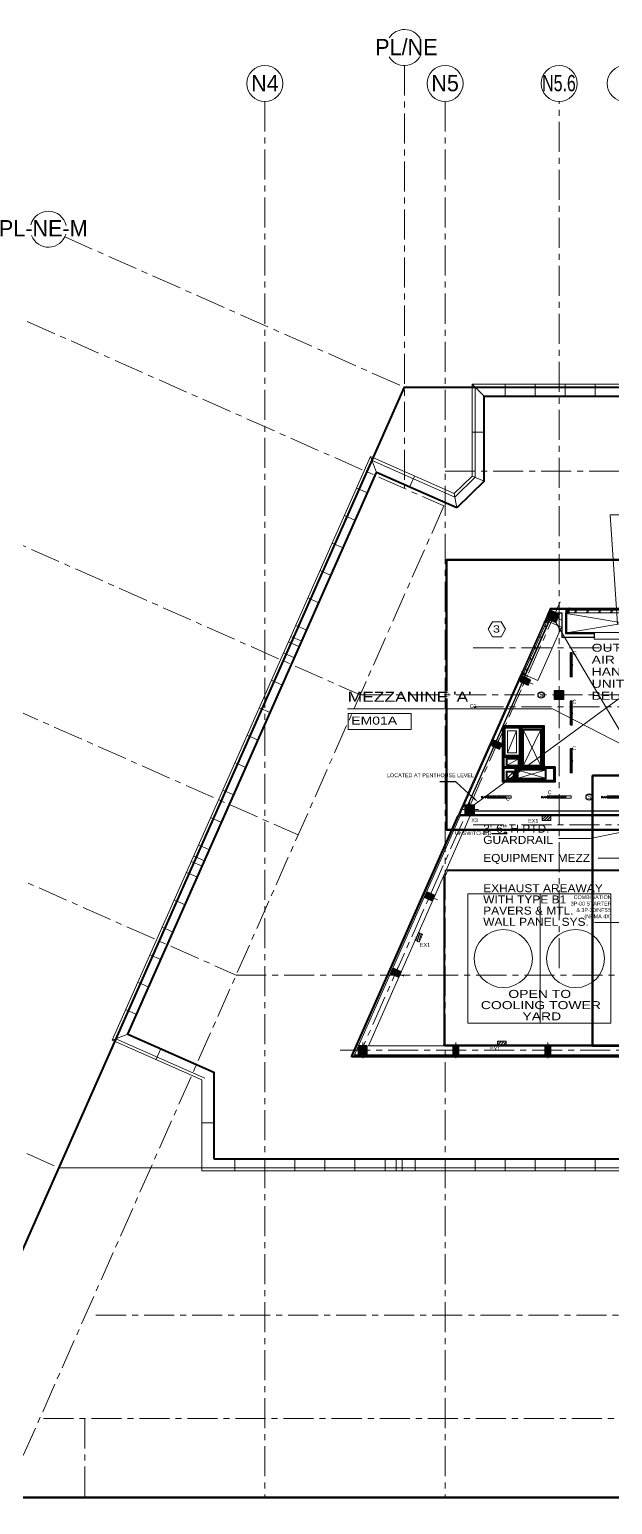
# Model space of a CAD drawing. Header units: inches. Extents: x -35176 to 0, y -3216 to 2257.
# Drawn here: x -24771 to -23606, y -691 to 2257 of the extents above; entities that cross this region are included whole.
import ezdxf
from ezdxf import colors
from ezdxf.entities.mleader import LeaderData, LeaderLine
from ezdxf.enums import TextEntityAlignment as Align
from ezdxf.math import Vec2, Vec3

# ---------------------------------------------------------------- set-up
doc = ezdxf.new("R2010")
doc.units = ezdxf.units.IN
doc.header["$LTSCALE"] = 48
doc.header["$MEASUREMENT"] = 0
doc.linetypes.add('A114$0$CENTER', pattern=[2, 1.25, -0.25, 0.25, -0.25])
for name, color, linetype in [('0 @ 48', 7, 'Continuous'), ('0 @ 96', 7, 'Continuous'), ('A114$0$A-ANNO-PATT-13-14', 8, 'Continuous'), ('A114$0$A-ANNO-TEXT', 8, 'Continuous'), ('A114$0$A-ANNO-WEST', 8, 'Continuous'), ('A114$0$A-AREA-IDEN', 8, 'Continuous'), ('A114$0$A-COLS-COLS13-14', 8, 'Continuous'), ('A114$0$A-FLOR-OPN-TO-BELOW', 8, 'Continuous'), ('A114$0$A-FLOR-SLAB', 8, 'Continuous'), ('A114$0$A-GRID-1DP0-15', 8, 'Continuous'), ('A114$0$A-GRID-GRD13-14', 8, 'Continuous'), ('A114$0$A-GRID-GRDP0-15', 8, 'Continuous'), ('A114$0$A-GRID-ID13-14', 8, 'Continuous'), ('A114$0$A-HVAC-RDFF', 8, 'Continuous'), ('A114$0$A-roof cope', 8, 'Continuous'), ('A114$0$A-WALL-FIRE', 8, 'Continuous'), ('A114$0$A-WALL-FULL-EXTR', 8, 'Continuous'), ('A114$0$A-WALL-FULL-INTR', 8, 'Continuous'), ('A114$0$A-WALL-OPEN-LVRS', 8, 'Continuous'), ('A114$0$A-WALL-STUD', 8, 'Continuous'), ('A114$0$C-PROP', 8, 'Continuous'), ('A114$0$Items below', 8, 'Continuous'), ('A114$0$Level 1', 8, 'Continuous'), ('A114$0$Level 21', 8, 'Continuous'), ('A114$0$Level 32', 8, 'Continuous'), ('A114$0$M-HVAC-13TH', 8, 'Continuous'), ('A114$0$M-HVAC-DUCT', 8, 'Continuous'), ('A114$0$M-HVAC-Supp', 8, 'Continuous'), ('A614$0$A-ANNO-REVS-BULL', 8, 'Continuous'), ('A614$0$br614 - E-Lite', 3, 'Continuous'), ('A614$0$Level 30', 8, 'Continuous'), ('E-Anno-Note', 6, 'Continuous'), ('E-FIRE', 234, 'Continuous'), ('E-Lite', 53, 'Continuous'), ('E-Lite-Emer', 13, 'Continuous'), ('E-TEXT', 6, 'Continuous'), ('G-Anno', 6, 'Continuous'), ('M-HVAC-text', 6, 'Continuous'), ('XREF', 7, 'Continuous')]:
    doc.layers.add(name, color=color, linetype=linetype)
doc.layers.add('E-Fire-Covr', color=240, linetype='Continuous', lineweight=70, plot=False)
doc.styles.add('A114$0$style-Arial', font='arial.ttf')
doc.styles.add('A614$0$style-Arial', font='arial.ttf')
doc.styles.add('M08', font='arial.ttf', dxfattribs={"height": 7.68})
doc.styles.add('MAMEP ANNO', font='arial.ttf', dxfattribs={"height": 0.101562})

# ---------------------------------------------------------------- blocks, each defined once
blk = doc.blocks.new('A114')
at = {"layer": 'A114$0$A-ANNO-PATT-13-14', "lineweight": 0}
for points in [[(-23735.8886, 1079.0513, 0), (-23728.5918, 1095.5309, 0), (-23719.4506, 1071.773, 0), (-23712.1539, 1088.2526, 0)], [(-23791.5274, 953.8383, 0), (-23786.669, 964.8107, 0), (-23775.0686, 946.5507, 0), (-23770.2103, 957.5232, 0)], [(-23848.3671, 825.901, 0), (-23843.5088, 836.8734, 0), (-23831.9083, 818.6134, 0), (-23827.05, 829.5859, 0)], [(-23982.5419, 522.7012, 0), (-23977.6836, 533.6737, 0), (-23966.0831, 515.4137, 0), (-23961.2248, 526.3861, 0)], [(-24050.1591, 370.0189, 0), (-24045.3007, 380.9914, 0), (-24033.7003, 362.7314, 0), (-24028.8419, 373.7038, 0)], [(-23925.5166, 225.9412, 0), (-23913.5166, 225.9412, 0), (-23925.5166, 207.9412, 0), (-23913.5166, 207.9412, 0)], [(-23741.4768, 225.9412, 0), (-23729.4769, 225.9412, 0), (-23741.4768, 207.9412, 0), (-23729.4769, 207.9412, 0)]]:
    blk.add_solid(points, dxfattribs=at)
at = {"layer": 'A114$0$A-ANNO-PATT-13-14', "lineweight": 30, "extrusion": (0, 0, -1)}
blk.add_solid([(23722.0236, 936.1574), (23704.0236, 936.1574), (23722.0236, 918.1574), (23704.0236, 918.1574)], dxfattribs=at)
at = {"layer": 'A114$0$A-ANNO-PATT-13-14', "lineweight": 0, "extrusion": (-5.19916e-24, -1.11411e-09, -1)}
blk.add_solid([(23882.9936, 689.3759, 0), (23882.9936, 707.3759, 0), (23900.9936, 689.3759, 0), (23900.9936, 707.3759, 0)], dxfattribs=at)
at = {"layer": 'A114$0$A-ANNO-PATT-13-14', "lineweight": 0, "extrusion": (-2.2977e-26, 1.79567e-42, -1)}
blk.add_solid([(24114.4995, 225.9412), (24096.4994, 225.9412), (24114.4995, 207.9412), (24096.4994, 207.9412)], dxfattribs=at)
at = {"layer": 'A114$0$A-ANNO-TEXT', "lineweight": 0}
blk.add_line((-23642.2714, 472.2732), (-23467.3739, 472.2732), dxfattribs=at)
at = {"layer": 'A114$0$A-ANNO-TEXT', "lineweight": 0, "flags": 128}
for points in [[(-23878.1416, 899.2517), (-23726.2895, 899.2517), (-23275.3789, 667.4569)], [(-23714.2118, 640.1783), (-23650.7949, 640.1783), (-23440.9084, 682.7793)], [(-23635.1846, 601.1306), (-23571.7678, 601.1306), (-23309.3196, 667.5117)]]:
    blk.add_lwpolyline(points, dxfattribs=at)
at = {"layer": 'A114$0$A-ANNO-WEST', "lineweight": 53, "elevation": -0.0001, "flags": 128}
blk.add_lwpolyline([(-23093.0624, -797.9051), (-22682.0257, -797.9051), (-22682.0257, -676.9042), (-21061.0236, -676.9042), (-21061.0236, -2477.9051), (-22682.0257, -2477.9051), (-22682.0257, -2347.1498), (-22682.0257, -2347.1498), (-23779.0217, -2347.1498), (-23779.0217, -2347.1498), (-23837.3562, -2478.8988), (-25502.0254, -2478.9003), (-25502.0236, -2298.3308), (-25518.812, -2282.5399), (-25684.162, -2209.3266), (-25076.0596, -835.9378), (-24911.085, -908.9844), (-24842.0239, -857.4072), (-24842.0259, -676.9042), (-23039.4874, -676.9057), (-23093.0624, -797.9051)], close=True, dxfattribs=at)
at = {"layer": 'A114$0$A-AREA-IDEN', "lineweight": 13}
blk.add_line((-24135.672, 899.2517), (-23878.1416, 899.2517), dxfattribs=at)
at = {"layer": 'A114$0$A-AREA-IDEN', "lineweight": 0, "elevation": 0, "flags": 128}
blk.add_lwpolyline([(-23567.8238, 1286.9936), (-23611.1998, 1286.9936), (-23596.6971, 1069.2788)], dxfattribs=at)
at = {"layer": 'A114$0$A-AREA-IDEN', "lineweight": 13}
blk.add_3dface([(-24134.4722, 889.7349), (-24009.0357, 889.7349), (-24009.0357, 858.2054), (-24134.4722, 858.2054)], dxfattribs=at)
at = {"layer": 'A114$0$A-COLS-COLS13-14', "lineweight": 0}
for p, q in [((-23729.1751, 1072.0121, 0.001), (-23717.7115, 1097.9022, 0.001)), ((-23708.2704, 1076.6756, 0.001), (-23736.7539, 1089.2874, 0.001)), ((-23765.1281, 948.7089, 0.001), (-23793.6116, 961.3206, 0.001)), ((-23785.961, 944.1802, 0.001), (-23775.7784, 967.1774, 0.001)), ((-23821.9685, 820.7719, 0.001), (-23850.452, 833.3836, 0.001)), ((-23842.7999, 816.2448, 0.001), (-23832.6173, 839.242, 0.001)), ((-23891.9936, 684.4256, 0.001), (-23891.9936, 713.7841, 0.001)), ((-23905.1049, 698.3759, 0.001), (-23873.9542, 698.3759, 0.001)), ((-23976.9747, 513.0451, 0.001), (-23966.7921, 536.0423, 0.001)), ((-23955.8238, 517.4329, 0.001), (-23984.3073, 530.0447, 0.001)), ((-24044.5918, 360.3628, 0.001), (-24034.4092, 383.36, 0.001)), ((-24023.4409, 364.7506, 0.001), (-24051.9244, 377.3624, 0.001)), ((-24118.0543, 216.9412, 0.001), (-24092.9036, 216.9412, 0.001)), ((-24105.4994, 201.3659, 0.001), (-24105.4994, 232.5166, 0.001)), ((-23932.0919, 216.9412, 0.001), (-23906.9413, 216.9412, 0.001)), ((-23919.5166, 201.3659, 0.001), (-23919.5166, 232.5166, 0.001)), ((-23748.0522, 216.9412, 0.001), (-23722.9015, 216.9412, 0.001)), ((-23735.4768, 201.3659, 0.001), (-23735.4768, 232.5166, 0.001))]:
    blk.add_line(p, q, dxfattribs=at)
at = {"layer": 'A114$0$A-COLS-COLS13-14', "lineweight": 30}
for points in [[(-23712.1539, 1088.2526), (-23728.5918, 1095.5309), (-23735.8886, 1079.0513), (-23719.4506, 1071.773)], [(-23770.2103, 957.5232), (-23786.669, 964.8107), (-23791.5274, 953.8383), (-23775.0686, 946.5507)], [(-23722.0236, 918.1574), (-23722.0236, 936.1574), (-23704.0236, 936.1574), (-23704.0236, 918.1574)], [(-23827.05, 829.5859, 0), (-23843.5088, 836.8734, 0), (-23848.3671, 825.901, 0), (-23831.9083, 818.6134, 0)], [(-23900.9936, 689.3759), (-23900.9936, 707.3759), (-23882.9936, 707.3759), (-23882.9936, 689.3759)], [(-23961.2248, 526.3861, 0), (-23977.6836, 533.6737, 0), (-23982.5419, 522.7012, 0), (-23966.0831, 515.4137, 0)], [(-24028.8419, 373.7038), (-24045.3007, 380.9914), (-24050.1591, 370.0189), (-24033.7003, 362.7314)], [(-24114.4995, 207.9412), (-24096.4994, 207.9412, 0), (-24096.4994, 225.9412, 0), (-24114.4995, 225.9412)], [(-23925.5166, 207.9412), (-23913.5166, 207.9412), (-23913.5166, 225.9412), (-23925.5166, 225.9412)], [(-23741.4768, 207.9412), (-23729.4769, 207.9412), (-23729.4769, 225.9412), (-23741.4768, 225.9412)]]:
    blk.add_3dface(points, dxfattribs=at)
at = {"layer": 'A114$0$A-FLOR-OPN-TO-BELOW', "lineweight": 0}
for p, q in [((-23882.9936, 707.3759), (-23360.3986, 1091.24)), ((-23719.4506, 1071.773), (-23402.3658, 534.0476)), ((-23698.1126, 1089.8682), (-23469.8626, 1051.11)), ((-23698.1126, 1051.11), (-23469.8626, 1089.868))]:
    blk.add_line(p, q, dxfattribs=at)
at = {"layer": 'A114$0$A-FLOR-SLAB', "lineweight": 0}
for points in [[(-23821.0309, 860.6611), (-23793.0309, 860.6611), (-23793.0309, 806.6611), (-23821.0309, 806.6611)], [(-23786.0335, 858.6291), (-23748.0335, 858.6291), (-23748.0335, 784.6291), (-23786.0335, 784.6291)], [(-23819.0309, 784.6611), (-23793.0309, 784.6611), (-23793.0309, 800.6611), (-23819.0309, 800.6611)], [(-23819.0309, 774.6611), (-23803.0309, 774.6611), (-23803.0309, 758.6611), (-23819.0309, 758.6611)], [(-23797.0309, 778.6611), (-23739.0309, 778.6611), (-23739.0309, 758.6611), (-23797.0309, 758.6611)]]:
    blk.add_3dface(points, dxfattribs=at)
at = {"layer": 'A114$0$A-GRID-1DP0-15', "lineweight": 13}
for centre in [(-24301.0236, 2149.2362), (-23941.0236, 2149.2362), (-23581.0236, 2149.2362)]:
    blk.add_circle(centre, 36, dxfattribs=at)
for centre, start, end in [((-24022.0239, 2221.2362), 30.3805626, 147.4972033), ((-24022.0239, 2221.2362), 211.1692113, 333.6655593), ((-24733.5264, 1857.9355), 12.3744237, 165.6270042), ((-24733.5264, 1857.9355), 200.5139047, 343.9322995)]:
    blk.add_arc(centre, 36, start, end, dxfattribs=at)
at = {"layer": 'A114$0$A-GRID-GRD13-14', "linetype": 'A114$0$CENTER', "lineweight": 0}
for p, q in [((-23713.0236, 380.7641), (-23713.0236, 2113.2362)), ((-23711.258, 1113.0635, 0.001), (-24108.0806, 216.9988, 0.001)), ((-23034.8887, 216.9988, 0.001), (-24155.5004, 216.9988, 0.001))]:
    blk.add_line(p, q, dxfattribs=at)
at = {"layer": 'A114$0$A-GRID-GRDP0-15', "linetype": 'A114$0$CENTER', "lineweight": 0}
for p, q in [((-24022.0253, 2185.2362), (-24022.0253, 1340.9113)), ((-24301.0236, 2113.2362), (-24301.0236, -676.9046)), ((-23941.0236, 2113.2362), (-23941.0236, -676.9049)), ((-24700.9134, 1842.6911), (-24022.0239, 1542.095)), ((-24775.83, 1673.4929, 0), (-23943.3256, 1304.8799, 0)), ((-23941.0236, 1374.095), (-20364.9322, 1374.095)), ((-23943.3256, 1304.8799), (-24820.8121, -676.9042)), ((-24943.0764, 1295.7705), (-24110.5721, 927.1574)), ((-25072.9294, 1018.4055), (-24234.537, 647.1853)), ((-23884.5631, 1021.1697), (-20452.7577, 1021.1697)), ((-24110.5721, 927.1574), (-20437.5384, 927.1574)), ((-23884.5631, 903.1574), (-20364.9322, 903.1574)), ((-25191.031, 735.7705), (-24358.5266, 367.1574)), ((-23884.5631, 667.1574), (-20368.7317, 667.1574)), ((-24358.5266, 367.1574), (-20364.9322, 367.1574)), ((-25391.2212, 282.5037), (-24712.7547, -17.9051)), ((-24638.5067, -312.8426), (-20364.9322, -312.8426)), ((-24743.6228, -518.9051), (-20364.9322, -518.9051)), ((-24661.0236, -518.9051), (-24661.0236, -676.9044))]:
    blk.add_line(p, q, dxfattribs=at)
at = {"layer": 'A114$0$A-GRID-GRDP0-15', "lineweight": 0, "flags": 128}
blk.add_lwpolyline([(-24712.7547, -17.9051), (-24395.0245, -17.9051)], dxfattribs=at)
at = {"layer": 'A114$0$A-GRID-ID13-14', "lineweight": 13}
blk.add_circle((-23713.0236, 2149.2362), 36, dxfattribs=at)
at = {"layer": 'A114$0$A-HVAC-RDFF', "lineweight": 0}
for p, q in [((-23816.0309, 811.6611), (-23798.0309, 855.6611)), ((-23750.0335, 856.6291), (-23784.0335, 786.6291)), ((-23784.0335, 856.6291), (-23750.1133, 786.5903)), ((-23817.0309, 786.6611), (-23795.0309, 798.6611)), ((-23817.0309, 760.6611), (-23805.0309, 772.6611)), ((-23741.0309, 760.6611), (-23795.0309, 776.6611)), ((-23741.0309, 776.6611), (-23795.0309, 760.6611))]:
    blk.add_line(p, q, dxfattribs=at)
at = {"layer": 'A114$0$A-HVAC-RDFF', "lineweight": 13}
for points in [[(-23816.0309, 855.6611), (-23798.0309, 855.6611), (-23798.0309, 811.6611), (-23816.0309, 811.6611)], [(-23784.0335, 856.6291), (-23750.0335, 856.6291), (-23750.0335, 786.6291), (-23784.0335, 786.6291)], [(-23817.0309, 786.6611), (-23795.0309, 786.6611), (-23795.0309, 798.6611), (-23817.0309, 798.6611)], [(-23817.0309, 772.6611), (-23805.0309, 772.6611), (-23805.0309, 760.6611), (-23817.0309, 760.6611)]]:
    blk.add_3dface(points, dxfattribs=at)
at = {"layer": 'A114$0$A-roof cope', "lineweight": 13}
for p, q in [((-23887.0236, 1548.0949, 0), (-21055.0236, 1548.0949, 0)), ((-23887.0236, 1364.5993, 0), (-23887.0236, 1548.0949, 0)), ((-24606.4807, 236.932, 0), (-24089.9418, 1403.5237, 0)), ((-23922.5723, 1329.447, 0), (-24089.9418, 1403.5237, 0)), ((-23922.5723, 1329.447, 0), (-23887.0236, 1364.5993, 0)), ((-24231.9889, 1023.566, 0), (-24253.934, 1033.2827, 0)), ((-24227.1326, 1034.5394, 0), (-24249.0776, 1044.2562, 0)), ((-24426.2421, 584.629, 0), (-24448.1871, 594.3457, 0)), ((-24421.3857, 595.6024, 0), (-24443.3308, 605.3191, 0)), ((-24606.4807, 236.932, 0), (-24427.0236, 157.5054, 0)), ((-24427.0236, 157.5054, 0), (-24427.0236, -23.9051, 0)), ((-24038.9514, 0.0949, 0), (-24038.9514, -23.9051, 0)), ((-24026.9514, 0.0949, 0), (-24026.9514, -23.9051, 0)), ((-24427.0236, -23.9051, 0), (-22855.0236, -23.9051, 0))]:
    blk.add_line(p, q, dxfattribs=at)
at = {"layer": 'A114$0$A-roof cope', "lineweight": 0}
for p, q in [((-23887.0236, 1548.0949, 0), (-23863.0236, 1524.0949, 0)), ((-23821.0242, 1524.0949, 0), (-23821.0242, 1548.0949, 0)), ((-23761.0242, 1524.0949, 0), (-23761.0242, 1548.0949, 0)), ((-23701.0242, 1524.0949, 0), (-23701.0242, 1548.0949, 0)), ((-23641.0242, 1524.0949, 0), (-23641.0242, 1548.0949, 0)), ((-23887.0236, 1452.0943, 0), (-23863.0236, 1452.0943, 0)), ((-24089.9418, 1403.5237, 0), (-24077.712, 1371.8653, 0)), ((-24002.1537, 1364.6693, 0), (-24011.8671, 1342.7227, 0)), ((-23887.0236, 1364.5993, 0), (-23863.0236, 1354.5792, 0)), ((-24117.8508, 1340.4918, 0), (-24095.9058, 1330.775, 0)), ((-23922.5723, 1329.447, 0), (-23917.3281, 1300.8803, 0)), ((-24142.1427, 1285.6292, 0), (-24120.1976, 1275.9124, 0)), ((-24166.4345, 1230.7666, 0), (-24144.4895, 1221.0498, 0)), ((-24190.7264, 1175.9039, 0), (-24168.7813, 1166.1872, 0)), ((-24215.0182, 1121.0413, 0), (-24193.0732, 1111.3246, 0)), ((-24239.3101, 1066.1787, 0), (-24217.365, 1056.462, 0)), ((-24263.6019, 1011.3161, 0), (-24241.6569, 1001.5994, 0)), ((-24287.8938, 956.4535, 0), (-24265.9487, 946.7368, 0)), ((-24312.1856, 901.5909, 0), (-24290.2406, 891.8742, 0)), ((-24336.4775, 846.7283, 0), (-24314.5324, 837.0115, 0)), ((-24360.7693, 791.8657, 0), (-24338.8243, 782.1489, 0)), ((-24385.0612, 737.0031, 0), (-24363.1162, 727.2863, 0)), ((-24409.3531, 682.1405, 0), (-24387.408, 672.4237, 0)), ((-24433.6449, 627.2779, 0), (-24411.6999, 617.5611, 0)), ((-24457.9368, 572.4152, 0), (-24435.9917, 562.6985, 0)), ((-24482.2286, 517.5526, 0), (-24460.2836, 507.8359, 0)), ((-24506.5205, 462.69, 0), (-24484.5754, 452.9733, 0)), ((-24530.8123, 407.8274, 0), (-24508.8673, 398.1107, 0)), ((-24555.1042, 352.9648, 0), (-24533.1591, 343.2481, 0)), ((-24579.396, 298.1022, 0), (-24557.451, 288.3855, 0)), ((-24606.4807, 236.932, 0), (-24574.8175, 249.1636, 0)), ((-24518.6966, 198.0793, 0), (-24508.9832, 220.0258, 0)), ((-24427.0236, 72.0955, 0), (-24403.0236, 72.0955, 0)), ((-24361.0139, -23.9051, 0), (-24361.0139, 0.0949, 0)), ((-24301.0139, -23.9051, 0), (-24301.0139, 0.0949, 0)), ((-24241.0139, -23.9051, 0), (-24241.0139, 0.0949, 0)), ((-24181.0139, -23.9051, 0), (-24181.0139, 0.0949, 0)), ((-24121.0139, -23.9051, 0), (-24121.0139, 0.0949, 0)), ((-24061.0139, -23.9051, 0), (-24061.0139, 0.0949, 0)), ((-24001.0139, -23.9051, 0), (-24001.0139, 0.0949, 0)), ((-23941.0139, -23.9051, 0), (-23941.0139, 0.0949, 0)), ((-23881.0139, -23.9051, 0), (-23881.0139, 0.0949, 0)), ((-23821.0139, -23.9051, 0), (-23821.0139, 0.0949, 0)), ((-23761.0139, -23.9051, 0), (-23761.0139, 0.0949, 0)), ((-23701.0139, -23.9051, 0), (-23701.0139, 0.0949, 0)), ((-23641.0139, -23.9051, 0), (-23641.0139, 0.0949, 0))]:
    blk.add_line(p, q, dxfattribs=at)
at = {"layer": 'A114$0$A-roof cope', "lineweight": 40}
for p, q in [((-23863.0236, 1524.0949, 0), (-21079.0236, 1524.0949, 0)), ((-23863.0236, 1354.5792, 0), (-23863.0236, 1524.0949, 0)), ((-24574.8175, 249.1636, 0), (-24077.712, 1371.8653, 0)), ((-23917.3281, 1300.8803, 0), (-24077.712, 1371.8653, 0)), ((-23863.0236, 1354.5792, 0), (-23917.3281, 1300.8803, 0)), ((-24574.8175, 249.1636, 0), (-24403.0236, 173.1287, 0)), ((-24403.0236, 173.1287, 0), (-24403.0236, 0.0949, 0)), ((-24403.0236, 0.0949, 0), (-22879.0236, 0.0949, 0))]:
    blk.add_line(p, q, dxfattribs=at)
at = {"layer": 'A114$0$A-WALL-FIRE', "lineweight": 53}
for p, q in [((-23824.6905, 754.5359), (-23824.6904, 863.8993)), ((-23824.6904, 863.8993), (-23745.0551, 863.8993)), ((-23789.3057, 863.8993), (-23789.3057, 781.7861)), ((-23745.0551, 863.8993), (-23745.0551, 781.7861)), ((-23789.4619, 803.6493), (-23824.6904, 803.6493)), ((-23722.5664, 781.7861), (-23824.6904, 781.7861)), ((-23799.8165, 781.7861), (-23799.8151, 754.5359)), ((-23722.5664, 781.7861), (-23722.5651, 754.5359))]:
    blk.add_line(p, q, dxfattribs=at)
at = {"layer": 'A114$0$A-WALL-FIRE', "lineweight": 53, "flags": 128}
blk.add_lwpolyline([(-23722.5653, 754.5359), (-23824.6905, 754.5359)], dxfattribs=at)
at = {"layer": 'A114$0$A-WALL-FULL-EXTR', "lineweight": 13}
for p, q in [((-23730.7492, 1100.4901), (-23743.296, 1072.25)), ((-23730.7492, 1100.4901), (-23692.7492, 1100.4935)), ((-23692.7492, 1098.49), (-23692.7492, 1100.49)), ((-23740.6704, 1073.272), (-23742.4982, 1074.0838)), ((-23790.8839, 965.2554), (-23787.1097, 973.755)), ((-23785.2819, 972.9432), (-23787.1097, 973.755)), ((-23785.2788, 972.9418), (-23787.1066, 973.7536)), ((-23788.6328, 970.2707), (-23915.1727, 685.3759)), ((-23561.4983, 685.3759), (-23915.1727, 685.3759))]:
    blk.add_line(p, q, dxfattribs=at)
at = {"layer": 'A114$0$A-WALL-FULL-EXTR', "lineweight": 30}
for p, q in [((-23729.4492, 1098.4902), (-23741.4823, 1071.4439)), ((-23729.4492, 1098.4902), (-23696.5516, 1098.4931)), ((-23718.9034, 1091.2411), (-23707.3626, 1091.2422)), ((-23707.3626, 1091.2422), (-23707.3626, 1041.86)), ((-23699.5893, 1098.5153), (-23692.7492, 1098.5153)), ((-23699.5893, 1097.8903), (-23696.7143, 1097.8903)), ((-23696.7143, 1098.5153), (-23696.7143, 1097.8903)), ((-23696.7143, 1091.8683), (-23696.7143, 1092.8398)), ((-23696.0893, 1092.8398), (-23696.7143, 1092.8398)), ((-23696.7143, 1089.8683), (-23696.7143, 1092.8398)), ((-23696.0893, 1091.2433), (-23696.0893, 1092.8398)), ((-23739.084, 1076.906), (-23738.5128, 1076.6523)), ((-23737.151, 1079.7185), (-23738.5128, 1076.6523)), ((-23734.1508, 1074.031), (-23733.8971, 1074.6022)), ((-23732.6918, 1073.383), (-23734.1508, 1074.031)), ((-23733.0092, 1074.2079), (-23733.8971, 1074.6022)), ((-23731.6845, 1077.1898), (-23733.0092, 1074.2079)), ((-23732.6888, 1073.3817), (-23731.1103, 1076.9356)), ((-23731.0954, 1076.9289), (-23732.6801, 1073.3778)), ((-23698.1126, 1089.8682), (-23696.7141, 1089.8683)), ((-23698.1126, 1089.8682), (-23698.1126, 1051.11)), ((-23643.2686, 1041.86), (-23707.3626, 1041.86)), ((-23643.2686, 1051.11), (-23698.1126, 1051.11)), ((-23643.2686, 1051.11), (-23643.2686, 1041.86)), ((-23789.0561, 964.4435), (-23785.2819, 972.9432)), ((-23786.805, 969.4588), (-23912.096, 687.3759)), ((-23786.7497, 951.7228), (-23838.7061, 834.7469)), ((-23788.0784, 966.7008), (-23786.9114, 969.3283)), ((-23787.5072, 966.4471), (-23786.3402, 969.0746)), ((-23786.9114, 969.3283), (-23786.3402, 969.0746)), ((-23782.4606, 962.9727), (-23780.8366, 966.6302)), ((-23781.8984, 962.6984), (-23780.0116, 966.9477)), ((-23781.4707, 967.5958), (-23781.7244, 967.0246)), ((-23780.8366, 966.6302), (-23781.7244, 967.0246)), ((-23780.0117, 966.9477), (-23781.4707, 967.5958)), ((-23843.5772, 823.7801), (-23895.2797, 707.3759)), ((-23559.4983, 687.3759), (-23912.096, 687.3759)), ((-23552.2483, 694.6259), (-23882.9936, 694.6259))]:
    blk.add_line(p, q, dxfattribs=at)
at = {"layer": 'A114$0$A-WALL-FULL-EXTR', "lineweight": 0}
for p, q in [((-23700.1126, 1091.868), (-23696.7143, 1091.8683)), ((-23700.1126, 1091.868), (-23700.1126, 1049.11)), ((-23692.7492, 1099.115), (-23696.7492, 1099.1151)), ((-23692.7492, 1098.99), (-23696.7492, 1098.9901)), ((-23472.7841, 1098.4869), (-23696.7492, 1098.4901)), ((-23696.6836, 1096.4901), (-23696.6836, 1100.4901)), ((-23472.7841, 1096.4869), (-23696.6836, 1096.4901)), ((-23473.4091, 1091.2399), (-23696.0893, 1091.2431)), ((-23476.7492, 1100.4869), (-23692.7492, 1100.49)), ((-23787.9216, 971.9272), (-23742.4972, 1074.0833)), ((-23786.0942, 971.1144), (-23740.6692, 1073.2714)), ((-23785.0518, 968.536), (-23737.2305, 1076.0828)), ((-23780.012, 966.9479), (-23732.6863, 1073.3806)), ((-23741.2416, 1073.5256), (-23739.618, 1077.1813)), ((-23741.1273, 1073.4749), (-23739.5037, 1077.1306)), ((-23737.2302, 1076.0826), (-23740.8888, 1077.7076)), ((-23643.2686, 1049.11), (-23700.1126, 1049.11)), ((-23785.85, 973.1955), (-23787.4737, 969.5399)), ((-23785.7357, 973.1448), (-23787.3594, 969.4891)), ((-23785.048, 968.5343), (-23788.7036, 970.158))]:
    blk.add_line(p, q, dxfattribs=at)
at = {"layer": 'A114$0$A-WALL-FULL-EXTR', "lineweight": 30}
for p in [(-23692.7492, 1100.49), (-23742.4982, 1074.0838), (-23787.1066, 973.7536)]:
    blk.add_point(p, dxfattribs=at)
at = {"layer": 'A114$0$A-WALL-FULL-INTR', "lineweight": 30}
for p, q in [((-23826.5654, 752.6611), (-23826.5654, 862.0243)), ((-23824.9249, 865.7743), (-23743.1801, 865.7743)), ((-23822.8154, 862.0243), (-23791.1807, 862.0243)), ((-23822.8154, 805.5243), (-23822.8154, 862.0243)), ((-23791.1807, 862.0243), (-23791.1807, 805.5243)), ((-23787.4307, 862.0243), (-23787.4307, 783.6611)), ((-23787.4307, 862.0243), (-23746.9301, 862.0243)), ((-23746.9301, 862.0243), (-23746.9301, 783.6612)), ((-23746.9301, 858.5041), (-23746.9301, 783.6612)), ((-23743.1801, 865.7743), (-23743.1801, 783.6612)), ((-23791.1807, 805.5243), (-23822.8154, 805.5243)), ((-23791.1807, 801.7743), (-23822.8154, 801.7743)), ((-23822.8154, 783.6611), (-23822.8154, 801.7743)), ((-23791.1807, 801.7743), (-23791.1807, 783.6611)), ((-23822.8155, 756.4107), (-23822.8154, 779.9111)), ((-23791.1807, 783.6611), (-23822.8154, 783.6611)), ((-23801.6913, 779.9111), (-23822.8154, 779.9111)), ((-23801.6913, 779.9111), (-23801.6902, 756.4107)), ((-23724.4413, 779.9112), (-23797.9413, 779.9111)), ((-23797.9413, 779.9111), (-23797.9402, 756.4107)), ((-23746.9301, 783.6612), (-23787.4307, 783.6611)), ((-23746.9301, 783.6612), (-23783.4854, 783.6611)), ((-23720.6913, 783.6612), (-23743.1804, 783.6612)), ((-23724.4413, 779.9112), (-23724.4402, 756.4107)), ((-23720.6913, 783.6612), (-23720.6913, 752.6613)), ((-23720.6913, 752.6613), (-23826.5655, 752.6611)), ((-23801.6902, 756.4107), (-23822.8155, 756.4107)), ((-23724.4402, 756.4107), (-23797.9402, 756.4107))]:
    blk.add_line(p, q, dxfattribs=at)
at = {"layer": 'A114$0$A-WALL-OPEN-LVRS', "lineweight": 13}
blk.add_3dface([(-23643.2686, 1038.61, 352.9729), (-23589.2686, 1038.61, 352.9729), (-23589.2686, 1051.61, 352.9729), (-23643.2686, 1051.61, 352.9729)], dxfattribs=at)
at = {"layer": 'A114$0$A-WALL-STUD', "lineweight": 30, "elevation": 352.9729, "flags": 128}
for points in [[(-23698.2143, 1097.3903), (-23698.2143, 1097.7653, 0.414213562), (-23698.3393, 1097.8903), (-23699.5893, 1097.8903, 0.414213562), (-23699.7143, 1097.7653), (-23699.7143, 1091.9931, 0.414213562), (-23699.5893, 1091.8681), (-23698.3393, 1091.8681, 0.414213562), (-23698.2143, 1091.9931), (-23698.2143, 1092.3681)], [(-23698.2143, 1097.3903), (-23698.2143, 1097.7653, -0.414213562), (-23698.0893, 1097.8903), (-23696.8393, 1097.8903, -0.414213562), (-23696.7143, 1097.7653), (-23696.7143, 1091.9931, -0.414213562), (-23696.8393, 1091.8681), (-23698.0893, 1091.8681, -0.414213562), (-23698.2143, 1091.9931), (-23698.2143, 1092.3681)], [(-23695.2143, 1095.987), (-23695.2143, 1096.362, 0.414213562), (-23695.3393, 1096.487), (-23696.5893, 1096.487, 0.414213562), (-23696.7143, 1096.362), (-23696.7143, 1092.9648, 0.414213562), (-23696.5893, 1092.8398), (-23695.3393, 1092.8398, 0.414213562), (-23695.2143, 1092.9648), (-23695.2143, 1093.3398)], [(-23695.2143, 1095.987), (-23695.2143, 1096.362, -0.414213562), (-23695.0893, 1096.487), (-23693.8393, 1096.487, -0.414213562), (-23693.7143, 1096.362), (-23693.7143, 1092.9648, -0.414213562), (-23693.8393, 1092.8398), (-23695.0893, 1092.8398, -0.414213562), (-23695.2143, 1092.9648), (-23695.2143, 1093.3398)], [(-23681.4992, 1095.9885), (-23681.4992, 1096.3635, -0.414213562), (-23681.3742, 1096.4885), (-23680.1242, 1096.4885, -0.414213562), (-23679.9992, 1096.3635), (-23679.9992, 1092.9663, -0.414213562), (-23680.1242, 1092.8413), (-23681.3742, 1092.8413, -0.414213562), (-23681.4992, 1092.9663), (-23681.4992, 1093.3413)], [(-23657.4992, 1095.9885), (-23657.4992, 1096.3635, -0.414213562), (-23657.3742, 1096.4885), (-23656.1242, 1096.4885, -0.414213562), (-23655.9992, 1096.3635), (-23655.9992, 1092.9663, -0.414213562), (-23656.1242, 1092.8413), (-23657.3742, 1092.8413, -0.414213562), (-23657.4992, 1092.9663), (-23657.4992, 1093.3413)], [(-23633.4992, 1095.9885), (-23633.4992, 1096.3635, -0.414213562), (-23633.3742, 1096.4885), (-23632.1242, 1096.4885, -0.414213562), (-23631.9992, 1096.3635), (-23631.9992, 1092.9663, -0.414213562), (-23632.1242, 1092.8413), (-23633.3742, 1092.8413, -0.414213562), (-23633.4992, 1092.9663), (-23633.4992, 1093.3413)], [(-23609.4992, 1095.9885), (-23609.4992, 1096.3635, -0.414213562), (-23609.3742, 1096.4885), (-23608.1242, 1096.4885, -0.414213562), (-23607.9992, 1096.3635), (-23607.9992, 1092.9663, -0.414213562), (-23608.1242, 1092.8413), (-23609.3742, 1092.8413, -0.414213562), (-23609.4992, 1092.9663), (-23609.4992, 1093.3413)], [(-23740.8961, 1066.6597), (-23741.2388, 1066.8119, 0.414213562), (-23741.4038, 1066.7484), (-23741.9112, 1065.606, 0.414213562), (-23741.8477, 1065.441), (-23738.7429, 1064.0621, 0.414213562), (-23738.578, 1064.1256), (-23738.0706, 1065.268, 0.414213562), (-23738.1341, 1065.433), (-23738.4768, 1065.5852)], [(-23737.447, 1077.8202), (-23737.7897, 1077.9724, 0.414213562), (-23737.9547, 1077.9089), (-23738.4621, 1076.7665, 0.414213562), (-23738.3986, 1076.6016), (-23733.1233, 1074.2586, 0.414213562), (-23732.9583, 1074.3221), (-23732.451, 1075.4645, 0.414213562), (-23732.5145, 1075.6294), (-23732.8572, 1075.7817)], [(-23737.3822, 1074.5088), (-23737.7249, 1074.6611, 0.414213562), (-23737.8899, 1074.5976), (-23738.3973, 1073.4552, 0.414213562), (-23738.3338, 1073.2902), (-23735.2291, 1071.9112, 0.414213562), (-23735.0641, 1071.9747), (-23734.5567, 1073.1171, 0.414213562), (-23734.6202, 1073.2821), (-23734.9629, 1073.4343)], [(-23737.447, 1077.8202), (-23737.7897, 1077.9724, -0.414213562), (-23737.8532, 1078.1374), (-23737.3458, 1079.2798, -0.414213562), (-23737.1809, 1079.3433), (-23731.9056, 1077.0003, -0.414213562), (-23731.8421, 1076.8353), (-23732.3495, 1075.6929, -0.414213562), (-23732.5145, 1075.6294), (-23732.8572, 1075.7817)], [(-23737.3822, 1074.5088), (-23737.7249, 1074.6611, -0.414213562), (-23737.7884, 1074.826), (-23737.281, 1075.9684, -0.414213562), (-23737.1161, 1076.0319), (-23734.0113, 1074.653, -0.414213562), (-23733.9478, 1074.488), (-23734.4552, 1073.3456, -0.414213562), (-23734.6202, 1073.2821), (-23734.9629, 1073.4343)], [(-23750.6379, 1044.7258), (-23750.9807, 1044.878, 0.414213562), (-23751.1456, 1044.8145), (-23751.653, 1043.6721, 0.414213562), (-23751.5895, 1043.5071), (-23748.4848, 1042.1282, 0.414213562), (-23748.3198, 1042.1917), (-23747.8124, 1043.3341, 0.414213562), (-23747.8759, 1043.4991), (-23748.2186, 1043.6513)], [(-23760.3798, 1022.7919), (-23760.7225, 1022.9441, 0.414213562), (-23760.8875, 1022.8806), (-23761.3949, 1021.7382, 0.414213562), (-23761.3314, 1021.5732), (-23758.2266, 1020.1943, 0.414213562), (-23758.0617, 1020.2578), (-23757.5543, 1021.4002, 0.414213562), (-23757.6178, 1021.5651), (-23757.9605, 1021.7174)], [(-23779.8635, 978.9241), (-23780.2062, 979.0763, 0.414213562), (-23780.3712, 979.0128), (-23780.8786, 977.8704, 0.414213562), (-23780.8151, 977.7054), (-23777.7104, 976.3265, 0.414213562), (-23777.5454, 976.39), (-23777.038, 977.5324, 0.414213562), (-23777.1015, 977.6973), (-23777.4442, 977.8495)], [(-23770.1216, 1000.858), (-23770.4644, 1001.0102, 0.414213562), (-23770.6293, 1000.9467), (-23771.1367, 999.8043, 0.414213562), (-23771.0732, 999.6393), (-23767.9685, 998.2604, 0.414213562), (-23767.8035, 998.3239), (-23767.2961, 999.4663, 0.414213562), (-23767.3596, 999.6312), (-23767.7024, 999.7835)], [(-23786.4921, 967.5008), (-23786.8348, 967.653, 0.414213562), (-23786.9998, 967.5895), (-23787.5072, 966.4471, 0.414213562), (-23787.4437, 966.2821), (-23782.1684, 963.9391, 0.414213562), (-23782.0034, 964.0026), (-23781.496, 965.145, 0.414213562), (-23781.5595, 965.31), (-23781.9022, 965.4622)], [(-23786.4921, 967.5008), (-23786.8348, 967.653, -0.414213562), (-23786.8983, 967.818), (-23786.3909, 968.9604, -0.414213562), (-23786.2259, 969.0239), (-23780.9507, 966.6809, -0.414213562), (-23780.8872, 966.5159), (-23781.3945, 965.3735, -0.414213562), (-23781.5595, 965.31), (-23781.9022, 965.4622)], [(-23783.9918, 969.6729), (-23784.3345, 969.8251, 0.414213562), (-23784.4995, 969.7616), (-23785.0069, 968.6192, 0.414213562), (-23784.9434, 968.4542), (-23781.8387, 967.0753, 0.414213562), (-23781.6737, 967.1388), (-23781.1663, 968.2812, 0.414213562), (-23781.2298, 968.4462), (-23781.5725, 968.5984)], [(-23783.9918, 969.6729), (-23784.3345, 969.8251, -0.414213562), (-23784.398, 969.9901), (-23783.8906, 971.1325, -0.414213562), (-23783.7257, 971.196), (-23780.6209, 969.817, -0.414213562), (-23780.5574, 969.6521), (-23781.0648, 968.5097, -0.414213562), (-23781.2298, 968.4462), (-23781.5725, 968.5984)]]:
    blk.add_lwpolyline(points, format="xyb", dxfattribs=at)
at = {"layer": 'A114$0$C-PROP', "lineweight": 40, "flags": 128}
blk.add_lwpolyline([(-25004.5437, -676.9041), (-24022.0239, 1542.095), (-21061.0239, 1542.095), (-21061.0239, -676.9042)], dxfattribs=at)
at = {"layer": 'A114$0$Items below', "lineweight": 0}
for p, q in [((-23881.0236, 1362.0943, 0), (-23881.0236, 1542.0949, 0)), ((-21061.0236, 1542.0949, 0), (-23881.0236, 1542.0949, 0)), ((-24598.5649, 239.9899, 0), (-24086.8843, 1395.6091, 0)), ((-23921.2612, 1322.3054, 0), (-24086.8843, 1395.6091, 0)), ((-23881.0236, 1362.0943, 0), (-23921.2612, 1322.3054, 0)), ((-24598.5649, 239.9899, 0), (-24421.0236, 161.4112, 0)), ((-24421.0236, -17.9051, 0), (-22861.0236, -17.9051, 0))]:
    blk.add_line(p, q, dxfattribs=at)
at = {"layer": 'A114$0$Level 21', "lineweight": 40}
for p, q in [((-24128.0303, 203.9988), (-23914.888, 685.3759)), ((-23561.4983, 203.9988), (-24128.0303, 203.9988))]:
    blk.add_line(p, q, dxfattribs=at)
at = {"layer": 'A114$0$Level 21', "lineweight": 13}
for p, q in [((-24125.7257, 205.4988), (-23913.2476, 685.3759)), ((-23561.4983, 205.4988), (-24125.7257, 205.4988))]:
    blk.add_line(p, q, dxfattribs=at)
at = {"layer": 'A114$0$Level 21', "lineweight": 0}
for p, q in [((-23910.5026, 685.3759), (-24121.9093, 207.9988)), ((-23890.8166, 685.3759), (-24094.2519, 225.9988)), ((-23557.4983, 207.9988), (-24121.9093, 207.9988)), ((-23557.4983, 225.9988), (-24094.2519, 225.9988))]:
    blk.add_line(p, q, dxfattribs=at)
at = {"layer": 'A114$0$Level 32', "lineweight": 13, "elevation": 0, "flags": 128}
blk.add_lwpolyline([(-23941.4983, 563.5226), (-23936.2363, 575.4048), (-23563.4983, 575.3759), (-23563.4983, 224.8759), (-23941.4983, 224.8759), (-23941.4983, 563.5226)], close=True, dxfattribs=at)
at = {"layer": 'A114$0$M-HVAC-13TH', "lineweight": 0}
for p, q in [((-23943.4983, 227.9), (-23943.4983, 566.4504)), ((-23561.4983, 577.3759), (-23938.6608, 577.3759)), ((-23943.4983, 227.9), (-23928.0731, 227.9)), ((-23928.0731, 227.9), (-23561.4983, 227.9))]:
    blk.add_line(p, q, dxfattribs=at)
blk.add_circle((-23824.6233, 400.1259), 57.9999, dxfattribs=at)
at = {"layer": 'A114$0$M-HVAC-13TH', "lineweight": 0, "extrusion": (0, 0, -1)}
blk.add_circle((23680.3733, 400.1259), 57.9999, dxfattribs=at)
at = {"layer": 'A114$0$M-HVAC-13TH', "lineweight": 0}
blk.add_point((-23943.4983, 227.9), dxfattribs=at)
for points in [[(-23895.4983, 270.8759), (-23751.2483, 270.8759), (-23751.2483, 529.3759), (-23895.4983, 529.3759)], [(-23751.2483, 529.3759), (-23609.4983, 529.3759), (-23609.4983, 270.8759), (-23751.2483, 270.8759)]]:
    blk.add_3dface(points, dxfattribs=at)
at = {"layer": 'A114$0$M-HVAC-DUCT', "lineweight": 0}
for p, q in [((-23781.5298, 967.4789, 352.9729), (-23734.2015, 1073.9168, 352.9729)), ((-23755.5708, 956.0772, 352.9729), (-23708.2392, 1062.5225, 352.9729)), ((-23732.683, 1073.388, 352.9729), (-23708.2392, 1062.5225, 352.9729)), ((-23781.4767, 967.5984, 352.9729), (-23755.5708, 956.0772, 352.9729))]:
    blk.add_line(p, q, dxfattribs=at)
at = {"layer": 'A114$0$M-HVAC-Supp', "lineweight": 13, "ltscale": 3.96071e-05}
blk.add_3dface([(-23795.0309, 776.6611, 352.9729), (-23741.0309, 776.6611, 352.9729), (-23741.0309, 760.6611, 352.9729), (-23795.0309, 760.6611, 352.9729)], dxfattribs=at)
at = {"layer": 'A114$0$A-ANNO-TEXT', "lineweight": 13, "style": 'A114$0$style-Arial', "width": 1.246875}
for s, p in [('AIR', (-23648.1177, 989.4935, 0)), ('OUTSIDE ', (-23648.1177, 1013.4935, 0)), ('HANDLING', (-23648.1177, 965.4935, 0)), ('UNIT', (-23648.1177, 941.4935, 0)), ('BELOW', (-23648.1177, 917.4935, 0))]:
    blk.add_text(s, height=16, dxfattribs=at).set_placement(p)
at = {"layer": 'A114$0$A-ANNO-TEXT', "lineweight": 70, "style": 'A114$0$style-Arial', "width": 1.06875}
for s, height, p in [('3\'-6" H PTD.', 15.999998, (-23864.8004, 667.8402)), ('GUARDRAIL', 16, (-23864.8004, 645.4402)), ('EQUIPMENT MEZZ.', 15.999998, (-23864.8004, 609.3211)), ('EXHAUST AREAWAY', 15.999998, (-23864.8004, 548.8027)), ('WITH TYPE B1 ', 15.999998, (-23864.8004, 526.4027)), ('PAVERS & MTL. ', 15.999998, (-23864.8004, 504.0027)), ('WALL PANEL SYS.', 15.999998, (-23864.8004, 481.6027))]:
    blk.add_text(s, height=height, dxfattribs=at).set_placement(p, align=Align.TOP_LEFT)
at = {"layer": 'A114$0$A-AREA-IDEN', "lineweight": 13, "style": 'A114$0$style-Arial', "width": 1.246875}
for s, height, p in [("MEZZANINE 'A'", 19.999996, (-24135.6729, 913.3973)), ('EM01A', 16, (-24128.2881, 867.8481))]:
    blk.add_text(s, height=height, dxfattribs=at).set_placement(p)
at = {"layer": 'A114$0$A-GRID-1DP0-15', "lineweight": 13, "style": 'A114$0$style-Arial', "width": 0.95}
for s, p in [('PL/NE', (-24080.5909, 2205.8402)), ('N4', (-24328.4799, 2133.8402)), ('N5', (-23968.4799, 2133.8402))]:
    blk.add_text(s, height=32.5, dxfattribs=at).set_placement(p)
blk.add_text('PL-NE-M', height=32.5, rotation=0.0086, dxfattribs=at).set_placement((-24832.5166, 1843.7117))
at = {"layer": 'A114$0$A-GRID-ID13-14', "lineweight": 13, "style": 'A114$0$style-Arial', "width": 0.701538}
blk.add_text('N5.6', height=32.5, dxfattribs=at).set_placement((-23746.9975, 2133.8402))
at = {"layer": 'A114$0$Level 1', "lineweight": 70, "style": 'A114$0$style-Arial', "width": 1.246875}
for s, height, p in [('OPEN TO', 16, (-23751.7945, 321.5062)), ('COOLING TOWER', 15.999998, (-23749.5342, 299.1062)), ('YARD', 16, (-23747.6908, 276.7062))]:
    blk.add_text(s, height=height, dxfattribs=at).set_placement(p, align=Align.CENTER)
blk = doc.blocks.new('LFIND4')
for p, q in [((-24, 2), (-24, -2)), ((24, 0), (-24, 0)), ((24, 2), (24, -2))]:
    blk.add_line(p, q)
for radius in [2, 1.12, 0.5]:
    blk.add_circle((0, 0), radius)
blk = doc.blocks.new('FA-StrobeSymbol-Anno')
at = {"color": 0, "linetype": 'ByBlock'}
for p, q in [((-0.044, 0.044), (-0.074, 0.074)), ((0.044, 0.044), (0.074, 0.074)), ((-0.044, -0.044), (-0.074, -0.074)), ((0.044, -0.044), (0.074, -0.074))]:
    blk.add_line(p, q, dxfattribs=at)
blk.add_circle((0, 0), 0.0403, dxfattribs=at)
blk = doc.blocks.new('*U648')
at = {"layer": '0 @ 48', "color": 0, "linetype": 'ByBlock', "xscale": 24, "yscale": 24, "zscale": 24}
blk.add_blockref('FA-StrobeSymbol-Anno', (0, 4), dxfattribs=at)
at = {"layer": '0 @ 96', "color": 0, "linetype": 'ByBlock', "xscale": 48, "yscale": 48, "zscale": 48}
blk.add_blockref('FA-StrobeSymbol-Anno', (0, 4), dxfattribs=at)
blk = doc.blocks.new('FA-Speaker-Anno')
at = {"color": 0, "linetype": 'ByBlock'}
for p, q in [((0.083, 0), (0.156, 0.042)), ((0.156, -0.042), (0.083, 0)), ((0.156, 0.042), (0.156, -0.042))]:
    blk.add_line(p, q, dxfattribs=at)
blk.add_lwpolyline([(0, 0.042), (0.083, 0.042), (0.083, -0.042), (0, -0.042)], close=True, dxfattribs=at)
blk = doc.blocks.new('*U649')
at = {"layer": '0 @ 48', "color": 0, "linetype": 'ByBlock', "xscale": 48, "yscale": 48, "zscale": 48, "rotation": 90}
blk.add_blockref('FA-Speaker-Anno', (0, 2), dxfattribs=at)
at = {"layer": '0 @ 96', "color": 0, "linetype": 'ByBlock', "xscale": 96, "yscale": 96, "zscale": 96, "rotation": 90}
blk.add_blockref('FA-Speaker-Anno', (0, 0), dxfattribs=at)
blk = doc.blocks.new('*U284')
at = {"layer": 'E-Fire-Covr'}
blk.add_lwpolyline([(-7.2, 540), (-270, 540), (-270, 0), (270, 0), (270, 540), (7.3, 540)], dxfattribs=at)
for name in ['*U649', '*U648']:
    blk.add_blockref(name, (0, 0))
at = {"color": 6, "style": 'MAMEP ANNO'}
blk.add_text('75', height=7.5, dxfattribs=at).set_placement((7.9, 8))
at = {"layer": 'E-Fire-Covr', "style": 'MAMEP ANNO'}
blk.add_text('75', height=7.5, dxfattribs=at).set_placement((0, 540), align=Align.MIDDLE_CENTER)
blk = doc.blocks.new('*U650')
at = {"layer": '0 @ 48', "color": 0, "linetype": 'ByBlock', "xscale": 24, "yscale": 24, "zscale": 24, "rotation": 89.99999999999999}
blk.add_blockref('FA-StrobeSymbol-Anno', (-4, 0), dxfattribs=at)
at = {"layer": '0 @ 96', "color": 0, "linetype": 'ByBlock', "xscale": 48, "yscale": 48, "zscale": 48, "rotation": 89.99999999999999}
blk.add_blockref('FA-StrobeSymbol-Anno', (-4, 0), dxfattribs=at)
blk = doc.blocks.new('*U651')
at = {"layer": '0 @ 48', "color": 0, "linetype": 'ByBlock', "xscale": 48, "yscale": 48, "zscale": 48, "rotation": 180}
blk.add_blockref('FA-Speaker-Anno', (-2, 0), dxfattribs=at)
at = {"layer": '0 @ 96', "color": 0, "linetype": 'ByBlock', "xscale": 96, "yscale": 96, "zscale": 96, "rotation": 180}
blk.add_blockref('FA-Speaker-Anno', (0, 0), dxfattribs=at)
blk = doc.blocks.new('*U285')
at = {"layer": 'E-Fire-Covr'}
blk.add_lwpolyline([(-540, -7.2), (-540, -270), (0, -270), (0, 270), (-540, 270), (-540, 7.3)], dxfattribs=at)
for name in ['*U651', '*U650']:
    blk.add_blockref(name, (0, 0))
at = {"color": 6, "style": 'MAMEP ANNO'}
blk.add_text('75', height=7.5, dxfattribs=at).set_placement((-17, 8))
at = {"layer": 'E-Fire-Covr', "style": 'MAMEP ANNO'}
blk.add_text('75', height=7.5, rotation=90, dxfattribs=at).set_placement((-540, 0), align=Align.MIDDLE_CENTER)
blk = doc.blocks.new('A614')
at = {"layer": 'A614$0$A-ANNO-REVS-BULL', "lineweight": 13, "elevation": 0, "flags": 128}
blk.add_lwpolyline([(-23846.3, 1073.3), (-23829, 1073.3), (-23820.3, 1058.3), (-23829, 1043.3), (-23846.3, 1043.3), (-23855, 1058.3), (-23846.3, 1073.3)], close=True, dxfattribs=at)
at = {"layer": 'A614$0$br614 - E-Lite', "lineweight": 13}
for points in [[(-23686.8, 1011.2), (-23686.8, 963.2), (-23691.3, 963.2), (-23691.3, 1011.2)], [(-23686.8, 915.2), (-23686.8, 867.2), (-23691.3, 867.2), (-23691.3, 915.2)], [(-23686.8, 819.2), (-23686.8, 771.2), (-23691.3, 771.2), (-23691.3, 819.2)], [(-23857, 725.4), (-23809, 725.4), (-23809, 720.9), (-23857, 720.9)], [(-23737, 725.4), (-23689, 725.4), (-23689, 720.9), (-23737, 720.9)], [(-23617, 725.4), (-23569, 725.4), (-23569, 720.9), (-23617, 720.9)], [(-23729.8, 685.4), (-23746.8, 685.4), (-23746.8, 676.4), (-23729.8, 676.4)], [(-23985.8, 448.7, 0), (-23992.7, 433.1, 0), (-24000.9, 436.8, 0), (-23994, 452.3, 0)], [(-23819, 235, 0), (-23836, 235, 0), (-23836, 226, 0), (-23819, 226, 0)]]:
    blk.add_3dface(points, dxfattribs=at)
at = {"layer": 'A614$0$Level 30', "lineweight": 30}
for centre in [(-23749, 927.2), (-23653, 723.2)]:
    blk.add_circle(centre, 6.29, dxfattribs=at)
at = {"layer": 'A614$0$A-ANNO-REVS-BULL', "lineweight": 13, "style": 'A614$0$style-Arial', "width": 1.246876}
blk.add_text('3', height=14.4, dxfattribs=at).set_placement((-23838.3, 1059, 0), align=Align.MIDDLE_CENTER)
at = {"layer": 'A614$0$Level 30', "lineweight": 30, "style": 'A614$0$style-Arial', "width": 0.95}
for p in [(-23752.9, 923.1), (-23656.9, 719.1)]:
    blk.add_text('S', height=9, dxfattribs=at).set_placement(p)

msp = doc.modelspace()

# ---------------------------------------------------------------- hatches: boundary and pattern name
at = {"layer": 'E-Lite-Emer'}
h = msp.add_hatch(dxfattribs=at)
h.set_pattern_fill('ANSI31', color=256, scale=24, angle=90, style=0)
h.set_pattern_definition([(135, (-20966.9474, 3082.7072), (-2.1213203, -2.1213203), [])])
h.paths.add_polyline_path([(-23686.7, 963.2), (-23686.7, 1011.2), (-23690.7, 1011.2), (-23690.7, 963.2)])
h = msp.add_hatch(dxfattribs=at)
h.set_pattern_fill('ANSI31', color=256, scale=24, angle=90, style=0)
h.set_pattern_definition([(135, (-20966.9973, 2986.348), (-2.1213203, -2.1213203), [])])
h.paths.add_polyline_path([(-23686.7, 866.8), (-23686.7, 914.8), (-23690.7, 914.8), (-23690.7, 866.8)])
h = msp.add_hatch(dxfattribs=at)
h.set_pattern_fill('ANSI31', color=256, scale=24, angle=90, style=0)
h.set_pattern_definition([(135, (-20966.746, 2890.8503), (-2.1213203, -2.1213203), [])])
h.paths.add_polyline_path([(-23686.5, 771.3), (-23686.5, 819.3), (-23690.5, 819.3), (-23690.5, 771.3)])
h = msp.add_hatch(dxfattribs=at)
h.set_pattern_fill('ANSI31', color=256, scale=24, style=0)
h.set_pattern_definition([(45, (-21748.3098, -1998.6266), (-2.1213203, 2.1213203), [])])
h.paths.add_polyline_path([(-23867.8, 721.1), (-23819.8, 721.1), (-23819.8, 725.1), (-23867.8, 725.1)])
h = msp.add_hatch(dxfattribs=at)
h.set_pattern_fill('ANSI31', color=256, scale=24, style=0)
h.set_pattern_definition([(45, (-21628.3098, -1998.6266), (-2.1213203, 2.1213203), [])])
h.paths.add_polyline_path([(-23747.8, 721.1), (-23699.8, 721.1), (-23699.8, 725.1), (-23747.8, 725.1)])
h = msp.add_hatch(dxfattribs=at)
h.set_pattern_fill('ANSI31', color=256, scale=24, style=0)
h.set_pattern_definition([(45, (-21508.3098, -1998.6266), (-2.1213203, 2.1213203), [])])
h.paths.add_polyline_path([(-23627.8, 721.1), (-23579.8, 721.1), (-23579.8, 725.1), (-23627.8, 725.1)])
h = msp.add_hatch(dxfattribs=at)
h.set_pattern_fill('ANSI31', color=256, scale=30)
h.set_pattern_definition([(45, (-646.481, -389.217), (-2.6516504, 2.6516504), [])])
h.paths.add_polyline_path([(-23746.8, 685.4), (-23729.8, 685.4), (-23729.8, 676.4), (-23746.8, 676.4)])
h = msp.add_hatch(dxfattribs=at)
h.set_pattern_fill('ANSI31', color=256, scale=30, angle=-116.1659)
h.set_pattern_definition([(288.834125, (-35150.1952, -19829.6093), (3.5492143, 1.21061044), [])])
h.paths.add_polyline_path([(-23985.8, 448.4), (-23992.7, 433.1), (-24000.9, 436.8), (-23993.8, 452.3)])
h = msp.add_hatch(dxfattribs=at)
h.set_pattern_fill('ANSI31', color=256, scale=30)
h.set_pattern_definition([(45, (-712.875, -843.4004), (-2.6516504, 2.6516504), [])])
h.paths.add_polyline_path([(-23836, 234.9), (-23819, 235), (-23819, 226), (-23836, 226)])

# ---------------------------------------------------------------- linework, layer by layer
at = {"layer": 'G-Anno'}
msp.add_line((-23817, 649.8), (-23847.3, 649.8), dxfattribs=at)
msp.add_arc((-23820.4, 649.2), 3.48, 11.1197, 168.8803, dxfattribs=at)

# ---------------------------------------------------------------- block references
at = {"layer": 'E-FIRE'}
for name, p in [('*U285', (-23398, 927.2)), ('*U284', (-23376.2, 225.9))]:
    msp.add_blockref(name, p, dxfattribs=at)
at = {"layer": 'E-Lite'}
for p, rotation in [((-23688.7, 987.2), 270), ((-23688.7, 890.8), 270), ((-23688.5, 795.3), 270), ((-23843.8, 723.1), 180), ((-23723.8, 723.1), 180), ((-23603.8, 723.1), 180)]:
    msp.add_blockref('LFIND4', p, dxfattribs=dict(at, rotation=rotation))
at = {"layer": 'XREF'}
for name in ['A114', 'A614']:
    msp.add_blockref(name, (0, 0), dxfattribs=at)

# ---------------------------------------------------------------- texts
at = {"layer": 'E-TEXT', "style": 'M08'}
for s, p in [('C', (-23685.9, 1006.8)), ('C', (-23686.3, 909.7)), ('C1', (-23891.8, 901.2, 0)), ('C', (-23686.8, 816.9)), ('C', (-23819.2, 716)), ('C', (-23735.9, 728.6)), ('UNSWITCHED', (-23921, 647))]:
    msp.add_text(s, height=7.68, dxfattribs=at).set_placement(p)
at = {"layer": 'G-Anno', "style": 'M08'}
msp.add_text('X3', height=7.68, dxfattribs=at).set_placement((-23888.6, 673, -40))
at = {"layer": 'G-Anno', "char_height": 7.68, "attachment_point": 1, "style": 'M08'}
for insert in [(-23774.9, 679.3), (-23991.2, 431.6), (-23851, 223.5)]:
    msp.add_mtext_dynamic_manual_height_columns('EX1', width=23.102, gutter_width=1, heights=[0], dxfattribs=dict(at, insert=insert))
at = {"layer": 'M-HVAC-text', "insert": (-23608.3, 526.7), "char_height": 7.68, "width": 81.602, "attachment_point": 3, "style": 'M08'}
msp.add_mtext('COMBINATION 3P-00 STARTER & 3P-30/NFSS\\P(NEMA 4X)', dxfattribs=at)

# ---------------------------------------------------------------- leaders
at = {"layer": 'E-Anno-Note'}
ml = msp.add_multileader_mtext('Standard', dxfattribs=at)
ml.set_content('LOCATED AT PENTHOUSE LEVEL', color=256, style='MAMEP ANNO')
ml.set_leader_properties(color=256, linetype='Continuous')
ml.build(insert=Vec2(0, 0))
ml.multileader.update_dxf_attribs({"has_dogleg": 0, "text_right_attachment_type": 3, "dogleg_length": 3.84, "arrow_head_size": 12, "scale": 96})
ctx = ml.context
ctx.base_point, ctx.scale, ctx.char_height, ctx.arrow_head_size, ctx.landing_gap_size, ctx.plane_origin = Vec3(-24060.6, 766.5), 96, 7.68, 12, 3.75, Vec3(-24109.1, 695.1)
ctx.right_attachment = 3
notes = []
notes.append((ctx, [(1, (1, 1, 0), (-23582.2, 753.5), (-1, 0), 369, [(1, [(-23875.1, 712.9), (-23919.2, 753.5)], 0, [])])]))
ctx.mtext.insert, ctx.mtext.width, ctx.mtext.flow_direction = Vec3(-24056.9, 770.4), 134.195, 5
ml = msp.add_multileader_mtext('Standard', dxfattribs=at)
ml.set_content('LOCATED AT PENTHOUSE LEVEL', color=256, style='MAMEP ANNO')
ml.set_leader_properties(color=256, linetype='Continuous')
ml.build(insert=Vec2(0, 0))
ml.multileader.update_dxf_attribs({"has_dogleg": 0, "text_right_attachment_type": 3, "dogleg_length": 3.84, "arrow_head_size": 12, "scale": 96})
ctx = ml.context
ctx.base_point, ctx.scale, ctx.char_height, ctx.arrow_head_size, ctx.landing_gap_size, ctx.plane_origin = Vec3(-22399.5, 351.2), 96, 7.68, 12, 3.75, Vec3(-22449.3, 366.1)
ctx.right_attachment, ctx.text_align_type = 3, 2
notes.append((ctx, [(1, (1, 1, 0), (-21921, 338.1), (-1, 0), 369, [(1, [(-22213.5, 292.3), (-22279.2, 338.1)], 0, [])])]))
ctx.mtext.insert, ctx.mtext.width, ctx.mtext.alignment, ctx.mtext.flow_direction = Vec3(-22293.8, 355.1), 134.195, 3, 5
for ctx, leaders in notes:
    for number, flags, end, landing, length, lines in leaders:
        leader = LeaderData()
        leader.index, (leader.has_last_leader_line, leader.has_dogleg_vector, leader.attachment_direction) = number, flags
        leader.last_leader_point, leader.dogleg_vector, leader.dogleg_length = Vec3(end), Vec3(landing), length
        for number, points, colour, breaks in lines:
            line = LeaderLine()
            line.index, line.vertices, line.color, line.breaks = number, Vec3.list(points), colors.encode_raw_color(colour), breaks
            leader.lines.append(line)
        ctx.leaders.append(leader)

doc.saveas('drawing.dxf')
